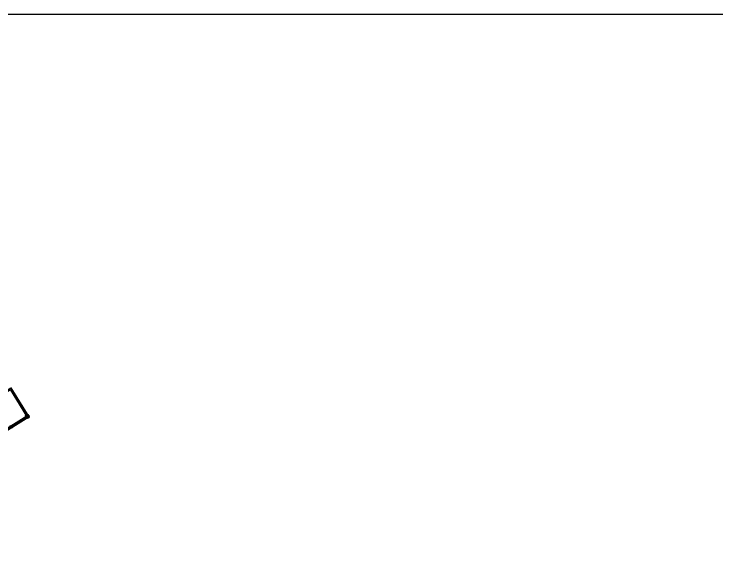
# Model space of a CAD drawing. Extents: x -89702 to 926017, y -610001 to -56924.
# Drawn here: x 336052 to 387639, y -96769 to -56924 of the extents above; entities that cross this region are included whole.
import ezdxf

# ---------------------------------------------------------------- set-up
doc = ezdxf.new("R2010")
doc.units = 0
doc.header["$LTSCALE"] = 10
doc.header["$MEASUREMENT"] = 0
doc.linetypes.add('CENTER', pattern=[2, 1.25, -0.25, 0.25, -0.25])
doc.layers.add('L-构造线', color=6, linetype='Continuous')
doc.layers.add('码头', color=7, linetype='Continuous')
doc.layers.add('护舷', color=40, linetype='Continuous', lineweight=15)
doc.layers.add('护角', color=8, linetype='Continuous', lineweight=9)

# ---------------------------------------------------------------- blocks, each defined once
blk = doc.blocks.new('A$C73584264')
at = {"color": 1}
for p, q in [((0, 102), (398, 144)), ((0, 102), (4, 62)), ((2, 82), (400, 124)), ((4, 62), (402, 104)), ((398, 144), (402, 104))]:
    blk.add_line(p, q, dxfattribs=at)
blk.add_circle((201, 103), 103, dxfattribs=at)
blk = doc.blocks.new('护角')
at = {"layer": '护角', "linetype": 'Continuous', "lineweight": 0}
h = blk.add_hatch(dxfattribs=at)
h.set_pattern_fill('ANGLE', color=40, scale=5, angle=45)
h.set_pattern_definition([(45, (0, 0), (-24.6957, 24.6957), [25.4, -9.525]), (135, (0, 0), (-24.6957, -24.6957), [25.4, -9.525])])
h.paths.add_polyline_path([(229, 177, 0.414214), (177, 229), (0, 229), (0, 100, 0.414214), (100, 0), (229, 0)])
h.paths.add_polyline_path([(177, 280), (67, 280), (0, 229), (177, 229)])
h.paths.add_polyline_path([(177, 280), (177, 229, -0.414214), (229, 177), (280, 177, 0.414214)])
h.paths.add_polyline_path([(280, 177), (229, 177), (229, 0), (280, 65)])
at = {"layer": '护角', "color": 40, "linetype": 'Continuous', "lineweight": 0}
for p, q in [((0, 229), (67, 280)), ((0, 229), (0, 100)), ((177, 229), (0, 229)), ((67, 280), (177, 280)), ((100, 0), (229, 0)), ((177, 229), (177, 280)), ((229, 177), (229, 0)), ((229, 177), (280, 177)), ((229, 0), (280, 65)), ((280, 177), (280, 65))]:
    blk.add_line(p, q, dxfattribs=at)
at = {"layer": '护角', "color": 1, "linetype": 'CENTER', "ltscale": 0.2}
for p, q in [((224, 229), (235, 229)), ((229, 224), (229, 235))]:
    blk.add_line(p, q, dxfattribs=at)
at = {"layer": '护角', "color": 40, "linetype": 'Continuous', "lineweight": 0}
for centre, radius, start, end in [((100, 100), 100, 180, 270), ((177, 177), 103, 0, 90), ((177, 177), 52.2, 0, 90)]:
    blk.add_arc(centre, radius, start, end, dxfattribs=at)
blk = doc.blocks.new('A$Cfdf82907')
at = {"color": 3, "lineweight": 35}
for p, q in [((30002, 19267), (38101, 12585)), ((38101, 12585), (39692, 14513))]:
    blk.add_line(p, q, dxfattribs=at)
at = {"color": 4}
blk.add_line((38126, 12793), (38087, 12857), dxfattribs=at)
for points in [[(30002, 19267), (38101, 12585), (39692, 14513)], [(30002, 19267), (38101, 12585), (39692, 14513)], [(30042, 19363), (38088, 12726), (39551, 14500)], [(28285, 19543), (30995, 22829), (31506, 21138), (39551, 14500), (38088, 12726), (30042, 19363), (28285, 19543)], [(28285, 19543), (30995, 22829), (31506, 21138), (39551, 14500), (38088, 12726), (30042, 19363), (28285, 19543)], [(28285, 19543), (30995, 22829), (31506, 21138), (39551, 14500), (38088, 12726), (30042, 19363), (28285, 19543)]]:
    blk.add_lwpolyline(points, dxfattribs=at)
at = {"layer": '码头', "color": 3}
blk.add_lwpolyline([(31593, 21195), (39692, 14513), (38101, 12585), (30002, 19267), (28208, 19450), (31072, 22921), (31072, 22921)], close=True, dxfattribs=at)
at = {"rotation": 134.4779425700719}
blk.add_blockref('A$C73584264', (37190, 13507), dxfattribs=at)
at = {"layer": '护舷', "xscale": -1, "rotation": 140.6200949285989}
blk.add_blockref('护角', (38070, 12886), dxfattribs=at)

msp = doc.modelspace()

# ---------------------------------------------------------------- linework, layer by layer
at = {"layer": 'L-构造线'}
msp.add_lwpolyline([(-6086.7, -56924.3), (818318, -56924.3), (818318, -380806), (-6086.7, -380806)], close=True, dxfattribs=at)

# ---------------------------------------------------------------- block references
at = {"rotation": 71.43466228436047}
msp.add_blockref('A$Cfdf82907', (336932.1, -126599.9), dxfattribs=at)

doc.saveas('drawing.dxf')
